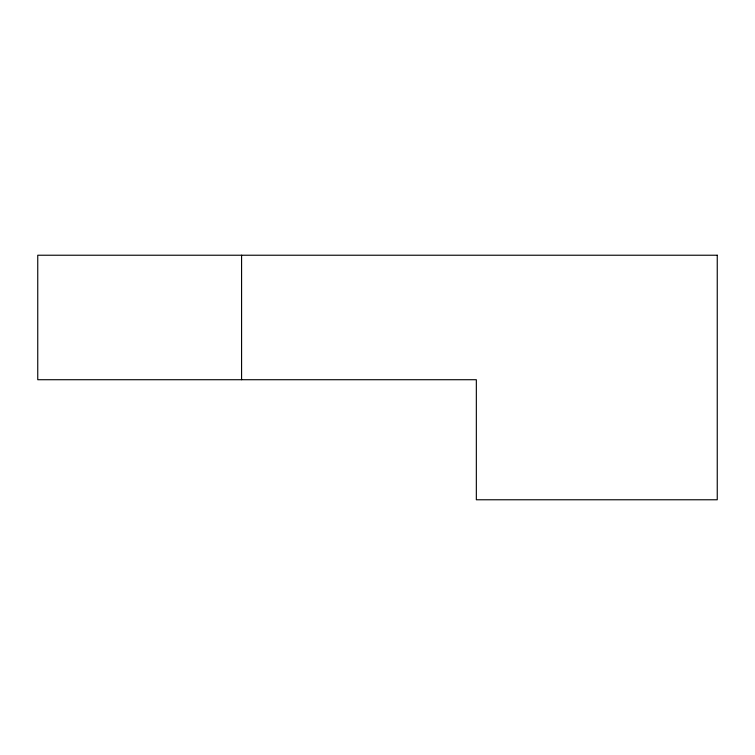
<?xml version="1.0" encoding="UTF-8"?>
<svg xmlns="http://www.w3.org/2000/svg" width="755" height="755" viewBox="0 0 755 755"><rect width="100%" height="100%" fill="white"/><g stroke="black" fill="none" stroke-linecap="round" stroke-linejoin="round"><path stroke-width="1.13" d="M241.581 255.228L241.581 379.718M717.25 255.228L37.75 255.228L37.75 379.718L476.339 379.718L476.339 499.772L717.25 499.772L717.25 255.228"/></g></svg>
